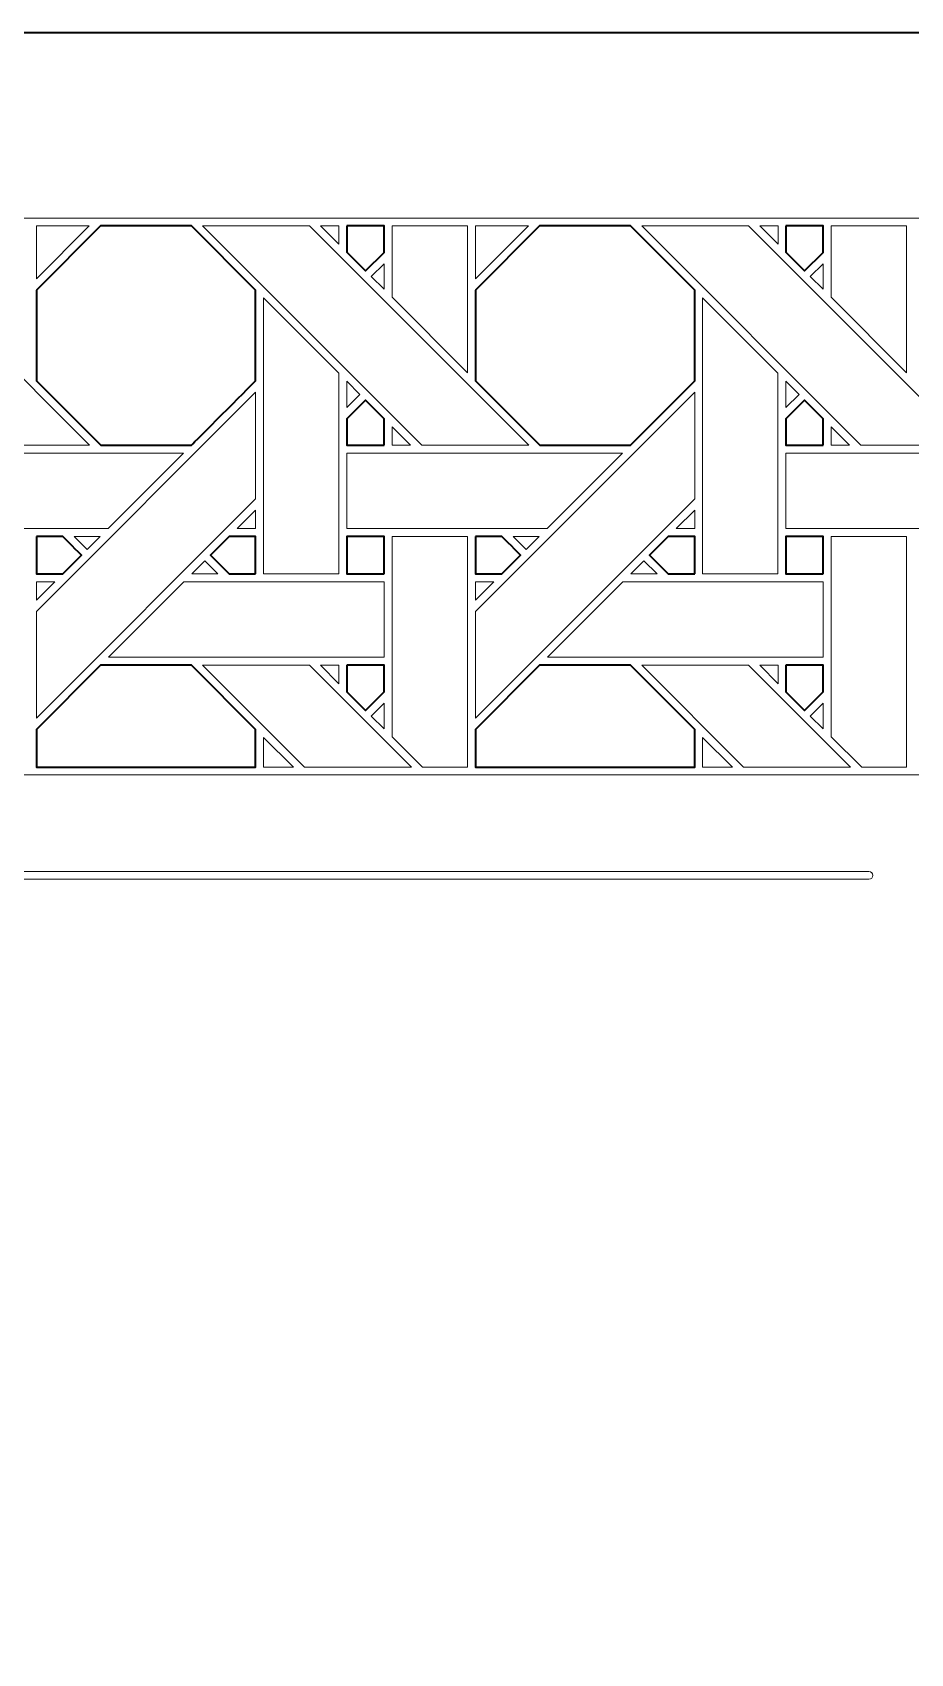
# Model space of a CAD drawing. Header units: inches. Extents: x 5.4 to 19.4, y 5.6 to 22.8.
# Drawn here: x 14.035 to 15.932, y 9.095 to 12.595 of the extents above; entities that cross this region are included whole.
import ezdxf

# ---------------------------------------------------------------- set-up
doc = ezdxf.new("R2010")
doc.units = ezdxf.units.IN
doc.header["$MEASUREMENT"] = 0
doc.layers.add('Design', color=7, linetype='Continuous', lineweight=0)

msp = doc.modelspace()

# ---------------------------------------------------------------- linework, layer by layer
at = {"layer": 'Design', "color": 1, "lineweight": 35, "true_color": 0xff0000}
for points, knots in [([(5.3829, 12.5948), (5.3829, 12.5948), (5.3829, 5.5948), (5.3829, 5.5948), (5.3829, 5.5948), (19.3829, 5.5948), (19.3829, 5.5948), (19.3829, 5.5948), (19.3829, 12.5948), (19.3829, 12.5948), (19.3829, 12.5948), (5.3829, 12.5948), (5.3829, 12.5948)], [0, 0, 0, 0, 1, 1, 1, 2, 2, 2, 3, 3, 3, 4, 4, 4, 4]), ([(14.0435, 12.0386), (14.0435, 12.0386), (14.1822, 12.1773), (14.1822, 12.1773), (14.1822, 12.1773), (14.3784, 12.1773), (14.3784, 12.1773), (14.3784, 12.1773), (14.5172, 12.0386), (14.5172, 12.0386), (14.5172, 12.0386), (14.5172, 11.8424), (14.5172, 11.8424), (14.4994, 11.8244), (14.3874, 11.7127), (14.3784, 11.7037), (14.3784, 11.7037), (14.1827, 11.7037), (14.1827, 11.7037), (14.1827, 11.7037), (14.0435, 11.8429), (14.0435, 11.8429), (14.0435, 11.8429), (14.0435, 12.0386), (14.0435, 12.0386)], [0, 0, 0, 0, 1, 1, 1, 2, 2, 2, 3, 3, 3, 4, 4, 4, 5, 5, 5, 6, 6, 6, 7, 7, 7, 8, 8, 8, 8]), ([(14.7144, 12.1773), (14.7144, 12.1773), (14.7946, 12.1773), (14.7946, 12.1773), (14.7946, 12.1773), (14.7946, 12.1197), (14.7946, 12.1197), (14.7946, 12.1197), (14.7547, 12.0798), (14.7547, 12.0798), (14.7547, 12.0798), (14.7144, 12.1201), (14.7144, 12.1201), (14.7144, 12.1201), (14.7144, 12.1773), (14.7144, 12.1773)], [0, 0, 0, 0, 1, 1, 1, 2, 2, 2, 3, 3, 3, 4, 4, 4, 5, 5, 5, 5]), ([(14.9922, 12.0386), (14.9922, 12.0386), (15.1309, 12.1773), (15.1309, 12.1773), (15.1309, 12.1773), (15.3271, 12.1773), (15.3271, 12.1773), (15.3271, 12.1773), (15.4659, 12.0386), (15.4659, 12.0386), (15.4659, 12.0386), (15.4659, 11.8424), (15.4659, 11.8424), (15.4481, 11.8244), (15.3362, 11.7127), (15.3272, 11.7037), (15.3272, 11.7037), (15.1315, 11.7037), (15.1315, 11.7037), (15.1315, 11.7037), (14.9922, 11.8429), (14.9922, 11.8429), (14.9922, 11.8429), (14.9922, 12.0386), (14.9922, 12.0386)], [0, 0, 0, 0, 1, 1, 1, 2, 2, 2, 3, 3, 3, 4, 4, 4, 5, 5, 5, 6, 6, 6, 7, 7, 7, 8, 8, 8, 8]), ([(15.6631, 12.1773), (15.6631, 12.1773), (15.7434, 12.1773), (15.7434, 12.1773), (15.7434, 12.1773), (15.7434, 12.1197), (15.7434, 12.1197), (15.7434, 12.1197), (15.7034, 12.0798), (15.7034, 12.0798), (15.7034, 12.0798), (15.6631, 12.1201), (15.6631, 12.1201), (15.6631, 12.1201), (15.6631, 12.1773), (15.6631, 12.1773)], [0, 0, 0, 0, 1, 1, 1, 2, 2, 2, 3, 3, 3, 4, 4, 4, 5, 5, 5, 5]), ([(14.795, 11.7034), (14.795, 11.7034), (14.7144, 11.7034), (14.7144, 11.7034), (14.7144, 11.7034), (14.7144, 11.7607), (14.7144, 11.7607), (14.7144, 11.7607), (14.7547, 11.801), (14.7547, 11.801), (14.7547, 11.801), (14.795, 11.7607), (14.795, 11.7607), (14.795, 11.7607), (14.795, 11.7034), (14.795, 11.7034)], [0, 0, 0, 0, 1, 1, 1, 2, 2, 2, 3, 3, 3, 4, 4, 4, 5, 5, 5, 5]), ([(15.7438, 11.7034), (15.7438, 11.7034), (15.6631, 11.7034), (15.6631, 11.7034), (15.6631, 11.7034), (15.6631, 11.7607), (15.6631, 11.7607), (15.6631, 11.7607), (15.7034, 11.801), (15.7034, 11.801), (15.7034, 11.801), (15.7438, 11.7607), (15.7438, 11.7607), (15.7438, 11.7607), (15.7438, 11.7034), (15.7438, 11.7034)], [0, 0, 0, 0, 1, 1, 1, 2, 2, 2, 3, 3, 3, 4, 4, 4, 5, 5, 5, 5]), ([(14.0435, 11.5064), (14.0435, 11.5064), (14.1006, 11.5064), (14.1006, 11.5064), (14.1057, 11.5013), (14.1365, 11.4705), (14.1409, 11.4661), (14.1409, 11.4661), (14.1005, 11.4257), (14.1005, 11.4257), (14.1005, 11.4257), (14.0435, 11.4257), (14.0435, 11.4257), (14.0435, 11.4257), (14.0435, 11.5064), (14.0435, 11.5064)], [0, 0, 0, 0, 1, 1, 1, 2, 2, 2, 3, 3, 3, 4, 4, 4, 5, 5, 5, 5]), ([(14.5172, 11.4256), (14.5172, 11.4256), (14.4601, 11.4256), (14.4601, 11.4256), (14.4601, 11.4256), (14.4197, 11.466), (14.4197, 11.466), (14.4197, 11.466), (14.4601, 11.5064), (14.4601, 11.5064), (14.4601, 11.5064), (14.5172, 11.5064), (14.5172, 11.5064), (14.5172, 11.5064), (14.5172, 11.4256), (14.5172, 11.4256)], [0, 0, 0, 0, 1, 1, 1, 2, 2, 2, 3, 3, 3, 4, 4, 4, 5, 5, 5, 5]), ([(14.7946, 11.4256), (14.7946, 11.4256), (14.7144, 11.4256), (14.7144, 11.4256), (14.7144, 11.4256), (14.7144, 11.5064), (14.7144, 11.5064), (14.7144, 11.5064), (14.7946, 11.5064), (14.7946, 11.5064), (14.7946, 11.5064), (14.7946, 11.4256), (14.7946, 11.4256)], [0, 0, 0, 0, 1, 1, 1, 2, 2, 2, 3, 3, 3, 4, 4, 4, 4]), ([(14.9922, 11.5064), (14.9922, 11.5064), (15.0493, 11.5064), (15.0493, 11.5064), (15.0544, 11.5013), (15.0852, 11.4705), (15.0896, 11.4661), (15.0896, 11.4661), (15.0492, 11.4257), (15.0492, 11.4257), (15.0492, 11.4257), (14.9922, 11.4257), (14.9922, 11.4257), (14.9922, 11.4257), (14.9922, 11.5064), (14.9922, 11.5064)], [0, 0, 0, 0, 1, 1, 1, 2, 2, 2, 3, 3, 3, 4, 4, 4, 5, 5, 5, 5]), ([(15.4659, 11.4256), (15.4659, 11.4256), (15.4088, 11.4256), (15.4088, 11.4256), (15.4088, 11.4256), (15.3684, 11.466), (15.3684, 11.466), (15.3684, 11.466), (15.4089, 11.5064), (15.4089, 11.5064), (15.4089, 11.5064), (15.4659, 11.5064), (15.4659, 11.5064), (15.4659, 11.5064), (15.4659, 11.4256), (15.4659, 11.4256)], [0, 0, 0, 0, 1, 1, 1, 2, 2, 2, 3, 3, 3, 4, 4, 4, 5, 5, 5, 5]), ([(15.7434, 11.4256), (15.7434, 11.4256), (15.6631, 11.4256), (15.6631, 11.4256), (15.6631, 11.4256), (15.6631, 11.5064), (15.6631, 11.5064), (15.6631, 11.5064), (15.7434, 11.5064), (15.7434, 11.5064), (15.7434, 11.5064), (15.7434, 11.4256), (15.7434, 11.4256)], [0, 0, 0, 0, 1, 1, 1, 2, 2, 2, 3, 3, 3, 4, 4, 4, 4]), ([(14.1822, 11.2285), (14.1822, 11.2285), (14.3784, 11.2285), (14.3784, 11.2285), (14.3784, 11.2285), (14.5172, 11.0898), (14.5172, 11.0898), (14.5172, 11.0898), (14.5172, 11.0084), (14.5172, 11.0084), (14.5172, 11.0084), (14.0435, 11.0084), (14.0435, 11.0084), (14.0435, 11.0084), (14.0435, 11.0898), (14.0435, 11.0898), (14.0435, 11.0898), (14.1822, 11.2285), (14.1822, 11.2285)], [0, 0, 0, 0, 1, 1, 1, 2, 2, 2, 3, 3, 3, 4, 4, 4, 5, 5, 5, 6, 6, 6, 6]), ([(14.7144, 11.2286), (14.7144, 11.2286), (14.7946, 11.2286), (14.7946, 11.2286), (14.7946, 11.2286), (14.7946, 11.171), (14.7946, 11.171), (14.7946, 11.171), (14.7547, 11.131), (14.7547, 11.131), (14.7547, 11.131), (14.7144, 11.1714), (14.7144, 11.1714), (14.7144, 11.1714), (14.7144, 11.2286), (14.7144, 11.2286)], [0, 0, 0, 0, 1, 1, 1, 2, 2, 2, 3, 3, 3, 4, 4, 4, 5, 5, 5, 5]), ([(15.1309, 11.2285), (15.1309, 11.2285), (15.3271, 11.2285), (15.3271, 11.2285), (15.3271, 11.2285), (15.4659, 11.0898), (15.4659, 11.0898), (15.4659, 11.0898), (15.4659, 11.0084), (15.4659, 11.0084), (15.4659, 11.0084), (14.9922, 11.0084), (14.9922, 11.0084), (14.9922, 11.0084), (14.9922, 11.0898), (14.9922, 11.0898), (14.9922, 11.0898), (15.1309, 11.2285), (15.1309, 11.2285)], [0, 0, 0, 0, 1, 1, 1, 2, 2, 2, 3, 3, 3, 4, 4, 4, 5, 5, 5, 6, 6, 6, 6]), ([(15.6631, 11.2286), (15.6631, 11.2286), (15.7434, 11.2286), (15.7434, 11.2286), (15.7434, 11.2286), (15.7434, 11.171), (15.7434, 11.171), (15.7434, 11.171), (15.7034, 11.131), (15.7034, 11.131), (15.7034, 11.131), (15.6631, 11.1714), (15.6631, 11.1714), (15.6631, 11.1714), (15.6631, 11.2286), (15.6631, 11.2286)], [0, 0, 0, 0, 1, 1, 1, 2, 2, 2, 3, 3, 3, 4, 4, 4, 5, 5, 5, 5])]:
    msp.add_open_spline(points, degree=3, knots=knots, dxfattribs=at)
at = {"layer": 'Design'}
for points, knots in [([(5.8048, 12.1938), (5.8048, 12.1938), (5.8048, 5.9957), (5.8048, 5.9957), (5.8048, 5.9957), (18.9609, 5.9957), (18.9609, 5.9957), (18.9609, 5.9957), (18.9609, 12.1938), (18.9609, 12.1938), (18.9609, 12.1938), (5.8048, 12.1938), (5.8048, 12.1938)], [0, 0, 0, 0, 1, 1, 1, 2, 2, 2, 3, 3, 3, 4, 4, 4, 4]), ([(13.6849, 12.1773), (13.6849, 12.1773), (14.1585, 11.7036), (14.1585, 11.7036), (14.1585, 11.7036), (13.9275, 11.7036), (13.9275, 11.7036), (13.9275, 11.7036), (13.4539, 12.1773), (13.4539, 12.1773), (13.4539, 12.1773), (13.6849, 12.1773), (13.6849, 12.1773)], [0, 0, 0, 0, 1, 1, 1, 2, 2, 2, 3, 3, 3, 4, 4, 4, 4]), ([(14.0435, 12.1773), (14.0435, 12.1773), (14.1579, 12.1773), (14.1579, 12.1773), (14.1579, 12.1773), (14.0435, 12.0629), (14.0435, 12.0629), (14.0435, 12.0629), (14.0435, 12.1773), (14.0435, 12.1773)], [0, 0, 0, 0, 1, 1, 1, 2, 2, 2, 3, 3, 3, 3]), ([(14.3784, 12.1773), (14.3784, 12.1773), (14.5172, 12.0386), (14.5172, 12.0386), (14.5172, 12.0386), (14.5172, 11.8424), (14.5172, 11.8424), (14.499, 11.8241), (14.3872, 11.7124), (14.3784, 11.7037), (14.3784, 11.7037), (14.1827, 11.7037), (14.1827, 11.7037), (14.1827, 11.7037), (14.0435, 11.8429), (14.0435, 11.8429), (14.0435, 11.8429), (14.0435, 12.0386), (14.0435, 12.0386), (14.0435, 12.0386), (14.1822, 12.1773), (14.1822, 12.1773), (14.1822, 12.1773), (14.3784, 12.1773), (14.3784, 12.1773)], [0, 0, 0, 0, 1, 1, 1, 2, 2, 2, 3, 3, 3, 4, 4, 4, 5, 5, 5, 6, 6, 6, 7, 7, 7, 8, 8, 8, 8]), ([(14.6336, 12.1773), (14.6336, 12.1773), (15.1072, 11.7036), (15.1072, 11.7036), (15.1072, 11.7036), (14.8762, 11.7036), (14.8762, 11.7036), (14.8762, 11.7036), (14.4026, 12.1773), (14.4026, 12.1773), (14.4026, 12.1773), (14.6336, 12.1773), (14.6336, 12.1773)], [0, 0, 0, 0, 1, 1, 1, 2, 2, 2, 3, 3, 3, 4, 4, 4, 4]), ([(14.6972, 12.1773), (14.6972, 12.1773), (14.6972, 12.1374), (14.6972, 12.1374), (14.6972, 12.1374), (14.6577, 12.1773), (14.6577, 12.1773), (14.6577, 12.1773), (14.6972, 12.1773), (14.6972, 12.1773)], [0, 0, 0, 0, 1, 1, 1, 2, 2, 2, 3, 3, 3, 3]), ([(14.7144, 12.1773), (14.7144, 12.1773), (14.7946, 12.1773), (14.7946, 12.1773), (14.7946, 12.1773), (14.7946, 12.1197), (14.7946, 12.1197), (14.7946, 12.1197), (14.7547, 12.0798), (14.7547, 12.0798), (14.7547, 12.0798), (14.7144, 12.1201), (14.7144, 12.1201), (14.7144, 12.1201), (14.7144, 12.1773), (14.7144, 12.1773)], [0, 0, 0, 0, 1, 1, 1, 2, 2, 2, 3, 3, 3, 4, 4, 4, 5, 5, 5, 5]), ([(14.8122, 12.1773), (14.8122, 12.1773), (14.9751, 12.1773), (14.9751, 12.1773), (14.9751, 12.1773), (14.9751, 11.86), (14.9751, 11.86), (14.9751, 11.86), (14.8122, 12.0229), (14.8122, 12.0229), (14.8122, 12.0229), (14.8122, 12.1773), (14.8122, 12.1773)], [0, 0, 0, 0, 1, 1, 1, 2, 2, 2, 3, 3, 3, 4, 4, 4, 4]), ([(14.9922, 12.1773), (14.9922, 12.1773), (15.1066, 12.1773), (15.1066, 12.1773), (15.1066, 12.1773), (14.9922, 12.0629), (14.9922, 12.0629), (14.9922, 12.0629), (14.9922, 12.1773), (14.9922, 12.1773)], [0, 0, 0, 0, 1, 1, 1, 2, 2, 2, 3, 3, 3, 3]), ([(15.3271, 12.1773), (15.3271, 12.1773), (15.4659, 12.0386), (15.4659, 12.0386), (15.4659, 12.0386), (15.4659, 11.8424), (15.4659, 11.8424), (15.4478, 11.8241), (15.3359, 11.7124), (15.3272, 11.7037), (15.3272, 11.7037), (15.1315, 11.7037), (15.1315, 11.7037), (15.1315, 11.7037), (14.9922, 11.8429), (14.9922, 11.8429), (14.9922, 11.8429), (14.9922, 12.0386), (14.9922, 12.0386), (14.9922, 12.0386), (15.1309, 12.1773), (15.1309, 12.1773), (15.1309, 12.1773), (15.3271, 12.1773), (15.3271, 12.1773)], [0, 0, 0, 0, 1, 1, 1, 2, 2, 2, 3, 3, 3, 4, 4, 4, 5, 5, 5, 6, 6, 6, 7, 7, 7, 8, 8, 8, 8]), ([(15.5823, 12.1773), (15.5823, 12.1773), (16.056, 11.7036), (16.056, 11.7036), (16.056, 11.7036), (15.8249, 11.7036), (15.8249, 11.7036), (15.8249, 11.7036), (15.3514, 12.1773), (15.3514, 12.1773), (15.3514, 12.1773), (15.5823, 12.1773), (15.5823, 12.1773)], [0, 0, 0, 0, 1, 1, 1, 2, 2, 2, 3, 3, 3, 4, 4, 4, 4]), ([(15.6459, 12.1773), (15.6459, 12.1773), (15.6459, 12.1374), (15.6459, 12.1374), (15.6459, 12.1374), (15.6064, 12.1773), (15.6064, 12.1773), (15.6064, 12.1773), (15.6459, 12.1773), (15.6459, 12.1773)], [0, 0, 0, 0, 1, 1, 1, 2, 2, 2, 3, 3, 3, 3]), ([(15.6631, 12.1773), (15.6631, 12.1773), (15.7434, 12.1773), (15.7434, 12.1773), (15.7434, 12.1773), (15.7434, 12.1197), (15.7434, 12.1197), (15.7434, 12.1197), (15.7034, 12.0798), (15.7034, 12.0798), (15.7034, 12.0798), (15.6631, 12.1201), (15.6631, 12.1201), (15.6631, 12.1201), (15.6631, 12.1773), (15.6631, 12.1773)], [0, 0, 0, 0, 1, 1, 1, 2, 2, 2, 3, 3, 3, 4, 4, 4, 5, 5, 5, 5]), ([(15.7609, 12.1773), (15.7609, 12.1773), (15.9238, 12.1773), (15.9238, 12.1773), (15.9238, 12.1773), (15.9238, 11.86), (15.9238, 11.86), (15.9238, 11.86), (15.7609, 12.0229), (15.7609, 12.0229), (15.7609, 12.0229), (15.7609, 12.1773), (15.7609, 12.1773)], [0, 0, 0, 0, 1, 1, 1, 2, 2, 2, 3, 3, 3, 4, 4, 4, 4]), ([(14.7946, 12.0954), (14.7946, 12.0954), (14.7946, 12.0403), (14.7946, 12.0403), (14.7946, 12.0403), (14.7669, 12.0676), (14.7669, 12.0676), (14.7669, 12.0676), (14.7946, 12.0954), (14.7946, 12.0954)], [0, 0, 0, 0, 1, 1, 1, 2, 2, 2, 3, 3, 3, 3]), ([(15.7434, 12.0954), (15.7434, 12.0954), (15.7434, 12.0403), (15.7434, 12.0403), (15.7434, 12.0403), (15.7156, 12.0676), (15.7156, 12.0676), (15.7156, 12.0676), (15.7434, 12.0954), (15.7434, 12.0954)], [0, 0, 0, 0, 1, 1, 1, 2, 2, 2, 3, 3, 3, 3]), ([(14.5343, 11.4256), (14.5343, 11.4256), (14.5343, 12.0215), (14.5343, 12.0215), (14.5343, 12.0215), (14.6971, 11.8593), (14.6971, 11.8593), (14.6971, 11.8593), (14.6971, 11.4256), (14.6971, 11.4256), (14.6971, 11.4256), (14.5343, 11.4256), (14.5343, 11.4256)], [0, 0, 0, 0, 1, 1, 1, 2, 2, 2, 3, 3, 3, 4, 4, 4, 4]), ([(15.483, 11.4256), (15.483, 11.4256), (15.483, 12.0215), (15.483, 12.0215), (15.483, 12.0215), (15.6458, 11.8593), (15.6458, 11.8593), (15.6458, 11.8593), (15.6458, 11.4256), (15.6458, 11.4256), (15.6458, 11.4256), (15.483, 11.4256), (15.483, 11.4256)], [0, 0, 0, 0, 1, 1, 1, 2, 2, 2, 3, 3, 3, 4, 4, 4, 4]), ([(14.7144, 11.7851), (14.7144, 11.7851), (14.7144, 11.8418), (14.7144, 11.8418), (14.7144, 11.8418), (14.7426, 11.8132), (14.7426, 11.8132), (14.7426, 11.8132), (14.7144, 11.7851), (14.7144, 11.7851)], [0, 0, 0, 0, 1, 1, 1, 2, 2, 2, 3, 3, 3, 3]), ([(15.6631, 11.7851), (15.6631, 11.7851), (15.6631, 11.8418), (15.6631, 11.8418), (15.6631, 11.8418), (15.6913, 11.8132), (15.6913, 11.8132), (15.6913, 11.8132), (15.6631, 11.7851), (15.6631, 11.7851)], [0, 0, 0, 0, 1, 1, 1, 2, 2, 2, 3, 3, 3, 3]), ([(14.5172, 11.5879), (14.5172, 11.5879), (14.0435, 11.1142), (14.0435, 11.1142), (14.0435, 11.1142), (14.0435, 11.3443), (14.0435, 11.3443), (14.0435, 11.3443), (14.5172, 11.8179), (14.5172, 11.8179), (14.5172, 11.8179), (14.5172, 11.5879), (14.5172, 11.5879)], [0, 0, 0, 0, 1, 1, 1, 2, 2, 2, 3, 3, 3, 4, 4, 4, 4]), ([(14.7547, 11.801), (14.7547, 11.801), (14.795, 11.7607), (14.795, 11.7607), (14.795, 11.7607), (14.795, 11.7034), (14.795, 11.7034), (14.795, 11.7034), (14.7144, 11.7034), (14.7144, 11.7034), (14.7144, 11.7034), (14.7144, 11.7607), (14.7144, 11.7607), (14.7144, 11.7607), (14.7547, 11.801), (14.7547, 11.801)], [0, 0, 0, 0, 1, 1, 1, 2, 2, 2, 3, 3, 3, 4, 4, 4, 5, 5, 5, 5]), ([(15.4659, 11.5878), (15.4659, 11.5878), (14.9922, 11.1142), (14.9922, 11.1142), (14.9922, 11.1142), (14.9922, 11.3443), (14.9922, 11.3443), (14.9922, 11.3443), (15.4659, 11.8179), (15.4659, 11.8179), (15.4659, 11.8179), (15.4659, 11.5878), (15.4659, 11.5878)], [0, 0, 0, 0, 1, 1, 1, 2, 2, 2, 3, 3, 3, 4, 4, 4, 4]), ([(15.7034, 11.801), (15.7034, 11.801), (15.7438, 11.7607), (15.7438, 11.7607), (15.7438, 11.7607), (15.7438, 11.7034), (15.7438, 11.7034), (15.7438, 11.7034), (15.6631, 11.7034), (15.6631, 11.7034), (15.6631, 11.7034), (15.6631, 11.7607), (15.6631, 11.7607), (15.6631, 11.7607), (15.7034, 11.801), (15.7034, 11.801)], [0, 0, 0, 0, 1, 1, 1, 2, 2, 2, 3, 3, 3, 4, 4, 4, 5, 5, 5, 5]), ([(14.8123, 11.7036), (14.8123, 11.7036), (14.8123, 11.7434), (14.8123, 11.7434), (14.8123, 11.7434), (14.852, 11.7036), (14.852, 11.7036), (14.852, 11.7036), (14.8123, 11.7036), (14.8123, 11.7036)], [0, 0, 0, 0, 1, 1, 1, 2, 2, 2, 3, 3, 3, 3]), ([(15.761, 11.7036), (15.761, 11.7036), (15.761, 11.7434), (15.761, 11.7434), (15.761, 11.7434), (15.8007, 11.7036), (15.8007, 11.7036), (15.8007, 11.7036), (15.761, 11.7036), (15.761, 11.7036)], [0, 0, 0, 0, 1, 1, 1, 2, 2, 2, 3, 3, 3, 3]), ([(14.3613, 11.6864), (14.3613, 11.6864), (14.1986, 11.5237), (14.1986, 11.5237), (14.1986, 11.5237), (13.7656, 11.5237), (13.7656, 11.5237), (13.7656, 11.5237), (13.7656, 11.6864), (13.7656, 11.6864), (13.7656, 11.6864), (14.3613, 11.6864), (14.3613, 11.6864)], [0, 0, 0, 0, 1, 1, 1, 2, 2, 2, 3, 3, 3, 4, 4, 4, 4]), ([(15.3101, 11.6864), (15.3101, 11.6864), (15.1473, 11.5237), (15.1473, 11.5237), (15.1473, 11.5237), (14.7144, 11.5237), (14.7144, 11.5237), (14.7144, 11.5237), (14.7144, 11.6864), (14.7144, 11.6864), (14.7144, 11.6864), (15.3101, 11.6864), (15.3101, 11.6864)], [0, 0, 0, 0, 1, 1, 1, 2, 2, 2, 3, 3, 3, 4, 4, 4, 4]), ([(16.2588, 11.6864), (16.2588, 11.6864), (16.0961, 11.5237), (16.0961, 11.5237), (16.0961, 11.5237), (15.6631, 11.5237), (15.6631, 11.5237), (15.6631, 11.5237), (15.6631, 11.6864), (15.6631, 11.6864), (15.6631, 11.6864), (16.2588, 11.6864), (16.2588, 11.6864)], [0, 0, 0, 0, 1, 1, 1, 2, 2, 2, 3, 3, 3, 4, 4, 4, 4]), ([(14.4774, 11.5237), (14.4774, 11.5237), (14.5172, 11.5635), (14.5172, 11.5635), (14.5172, 11.5635), (14.5172, 11.5237), (14.5172, 11.5237), (14.5172, 11.5237), (14.4774, 11.5237), (14.4774, 11.5237)], [0, 0, 0, 0, 1, 1, 1, 2, 2, 2, 3, 3, 3, 3]), ([(15.4261, 11.5237), (15.4261, 11.5237), (15.4659, 11.5635), (15.4659, 11.5635), (15.4659, 11.5635), (15.4659, 11.5237), (15.4659, 11.5237), (15.4659, 11.5237), (15.4261, 11.5237), (15.4261, 11.5237)], [0, 0, 0, 0, 1, 1, 1, 2, 2, 2, 3, 3, 3, 3]), ([(14.1409, 11.4661), (14.1409, 11.4661), (14.1005, 11.4257), (14.1005, 11.4257), (14.1005, 11.4257), (14.0435, 11.4257), (14.0435, 11.4257), (14.0435, 11.4257), (14.0435, 11.5064), (14.0435, 11.5064), (14.0435, 11.5064), (14.1006, 11.5064), (14.1006, 11.5064), (14.1059, 11.5011), (14.1367, 11.4703), (14.1409, 11.4661)], [0, 0, 0, 0, 1, 1, 1, 2, 2, 2, 3, 3, 3, 4, 4, 4, 5, 5, 5, 5]), ([(14.1249, 11.5064), (14.1249, 11.5064), (14.1814, 11.5064), (14.1814, 11.5064), (14.1814, 11.5064), (14.1531, 11.4782), (14.1531, 11.4782), (14.1531, 11.4782), (14.1249, 11.5064), (14.1249, 11.5064)], [0, 0, 0, 0, 1, 1, 1, 2, 2, 2, 3, 3, 3, 3]), ([(14.5172, 11.4256), (14.5172, 11.4256), (14.4601, 11.4256), (14.4601, 11.4256), (14.4601, 11.4256), (14.4197, 11.466), (14.4197, 11.466), (14.4197, 11.466), (14.4601, 11.5064), (14.4601, 11.5064), (14.4601, 11.5064), (14.5172, 11.5064), (14.5172, 11.5064), (14.5172, 11.5064), (14.5172, 11.4256), (14.5172, 11.4256)], [0, 0, 0, 0, 1, 1, 1, 2, 2, 2, 3, 3, 3, 4, 4, 4, 5, 5, 5, 5]), ([(14.7144, 11.4256), (14.7144, 11.4256), (14.7144, 11.5064), (14.7144, 11.5064), (14.7144, 11.5064), (14.7946, 11.5064), (14.7946, 11.5064), (14.7946, 11.5064), (14.7946, 11.4256), (14.7946, 11.4256), (14.7946, 11.4256), (14.7144, 11.4256), (14.7144, 11.4256)], [0, 0, 0, 0, 1, 1, 1, 2, 2, 2, 3, 3, 3, 4, 4, 4, 4]), ([(14.8122, 11.0742), (14.8122, 11.0742), (14.8122, 11.5064), (14.8122, 11.5064), (14.8122, 11.5064), (14.9751, 11.5064), (14.9751, 11.5064), (14.9751, 11.5064), (14.9751, 11.0084), (14.9751, 11.0084), (14.9751, 11.0084), (14.878, 11.0084), (14.878, 11.0084), (14.878, 11.0084), (14.8122, 11.0742), (14.8122, 11.0742)], [0, 0, 0, 0, 1, 1, 1, 2, 2, 2, 3, 3, 3, 4, 4, 4, 5, 5, 5, 5]), ([(15.0896, 11.4661), (15.0896, 11.4661), (15.0492, 11.4257), (15.0492, 11.4257), (15.0492, 11.4257), (14.9922, 11.4257), (14.9922, 11.4257), (14.9922, 11.4257), (14.9922, 11.5064), (14.9922, 11.5064), (14.9922, 11.5064), (15.0493, 11.5064), (15.0493, 11.5064), (15.0545, 11.5012), (15.0853, 11.4704), (15.0896, 11.4661)], [0, 0, 0, 0, 1, 1, 1, 2, 2, 2, 3, 3, 3, 4, 4, 4, 5, 5, 5, 5]), ([(15.0736, 11.5064), (15.0736, 11.5064), (15.1301, 11.5064), (15.1301, 11.5064), (15.1301, 11.5064), (15.1018, 11.4782), (15.1018, 11.4782), (15.1018, 11.4782), (15.0736, 11.5064), (15.0736, 11.5064)], [0, 0, 0, 0, 1, 1, 1, 2, 2, 2, 3, 3, 3, 3]), ([(15.4659, 11.4256), (15.4659, 11.4256), (15.4088, 11.4256), (15.4088, 11.4256), (15.4088, 11.4256), (15.3684, 11.466), (15.3684, 11.466), (15.3684, 11.466), (15.4089, 11.5064), (15.4089, 11.5064), (15.4089, 11.5064), (15.4659, 11.5064), (15.4659, 11.5064), (15.4659, 11.5064), (15.4659, 11.4256), (15.4659, 11.4256)], [0, 0, 0, 0, 1, 1, 1, 2, 2, 2, 3, 3, 3, 4, 4, 4, 5, 5, 5, 5]), ([(15.6631, 11.4256), (15.6631, 11.4256), (15.6631, 11.5064), (15.6631, 11.5064), (15.6631, 11.5064), (15.7434, 11.5064), (15.7434, 11.5064), (15.7434, 11.5064), (15.7434, 11.4256), (15.7434, 11.4256), (15.7434, 11.4256), (15.6631, 11.4256), (15.6631, 11.4256)], [0, 0, 0, 0, 1, 1, 1, 2, 2, 2, 3, 3, 3, 4, 4, 4, 4]), ([(15.7609, 11.0742), (15.7609, 11.0742), (15.7609, 11.5064), (15.7609, 11.5064), (15.7609, 11.5064), (15.9238, 11.5064), (15.9238, 11.5064), (15.9238, 11.5064), (15.9238, 11.0084), (15.9238, 11.0084), (15.9238, 11.0084), (15.8267, 11.0084), (15.8267, 11.0084), (15.8267, 11.0084), (15.7609, 11.0742), (15.7609, 11.0742)], [0, 0, 0, 0, 1, 1, 1, 2, 2, 2, 3, 3, 3, 4, 4, 4, 5, 5, 5, 5]), ([(14.3793, 11.4256), (14.3793, 11.4256), (14.4076, 11.4539), (14.4076, 11.4539), (14.4076, 11.4539), (14.4358, 11.4256), (14.4358, 11.4256), (14.4358, 11.4256), (14.3793, 11.4256), (14.3793, 11.4256)], [0, 0, 0, 0, 1, 1, 1, 2, 2, 2, 3, 3, 3, 3]), ([(15.3281, 11.4256), (15.3281, 11.4256), (15.3563, 11.4539), (15.3563, 11.4539), (15.3563, 11.4539), (15.3845, 11.4256), (15.3845, 11.4256), (15.3845, 11.4256), (15.3281, 11.4256), (15.3281, 11.4256)], [0, 0, 0, 0, 1, 1, 1, 2, 2, 2, 3, 3, 3, 3]), ([(14.0833, 11.4085), (14.0833, 11.4085), (14.0435, 11.3687), (14.0435, 11.3687), (14.0435, 11.3687), (14.0435, 11.4085), (14.0435, 11.4085), (14.0435, 11.4085), (14.0833, 11.4085), (14.0833, 11.4085)], [0, 0, 0, 0, 1, 1, 1, 2, 2, 2, 3, 3, 3, 3]), ([(14.7946, 11.4085), (14.7946, 11.4085), (14.7946, 11.2457), (14.7946, 11.2457), (14.7946, 11.2457), (14.1993, 11.2457), (14.1993, 11.2457), (14.1993, 11.2457), (14.3622, 11.4085), (14.3622, 11.4085), (14.3622, 11.4085), (14.7946, 11.4085), (14.7946, 11.4085)], [0, 0, 0, 0, 1, 1, 1, 2, 2, 2, 3, 3, 3, 4, 4, 4, 4]), ([(15.0321, 11.4085), (15.0321, 11.4085), (14.9922, 11.3687), (14.9922, 11.3687), (14.9922, 11.3687), (14.9922, 11.4085), (14.9922, 11.4085), (14.9922, 11.4085), (15.0321, 11.4085), (15.0321, 11.4085)], [0, 0, 0, 0, 1, 1, 1, 2, 2, 2, 3, 3, 3, 3]), ([(15.7434, 11.4085), (15.7434, 11.4085), (15.7434, 11.2457), (15.7434, 11.2457), (15.7434, 11.2457), (15.1481, 11.2457), (15.1481, 11.2457), (15.1481, 11.2457), (15.3109, 11.4085), (15.3109, 11.4085), (15.3109, 11.4085), (15.7434, 11.4085), (15.7434, 11.4085)], [0, 0, 0, 0, 1, 1, 1, 2, 2, 2, 3, 3, 3, 4, 4, 4, 4]), ([(14.5172, 11.0898), (14.5172, 11.0898), (14.5172, 11.0084), (14.5172, 11.0084), (14.5172, 11.0084), (14.0435, 11.0084), (14.0435, 11.0084), (14.0435, 11.0084), (14.0435, 11.0898), (14.0435, 11.0898), (14.0435, 11.0898), (14.1822, 11.2285), (14.1822, 11.2285), (14.1822, 11.2285), (14.3784, 11.2285), (14.3784, 11.2285), (14.3784, 11.2285), (14.5172, 11.0898), (14.5172, 11.0898)], [0, 0, 0, 0, 1, 1, 1, 2, 2, 2, 3, 3, 3, 4, 4, 4, 5, 5, 5, 6, 6, 6, 6]), ([(14.8537, 11.0084), (14.8537, 11.0084), (14.6228, 11.0084), (14.6228, 11.0084), (14.6228, 11.0084), (14.4026, 11.2285), (14.4026, 11.2285), (14.4026, 11.2285), (14.6336, 11.2285), (14.6336, 11.2285), (14.6336, 11.2285), (14.8537, 11.0084), (14.8537, 11.0084)], [0, 0, 0, 0, 1, 1, 1, 2, 2, 2, 3, 3, 3, 4, 4, 4, 4]), ([(14.6577, 11.2285), (14.6577, 11.2285), (14.6972, 11.2285), (14.6972, 11.2285), (14.6972, 11.2285), (14.6972, 11.1887), (14.6972, 11.1887), (14.6972, 11.1887), (14.6577, 11.2285), (14.6577, 11.2285)], [0, 0, 0, 0, 1, 1, 1, 2, 2, 2, 3, 3, 3, 3]), ([(14.7547, 11.131), (14.7547, 11.131), (14.7144, 11.1714), (14.7144, 11.1714), (14.7144, 11.1714), (14.7144, 11.2286), (14.7144, 11.2286), (14.7144, 11.2286), (14.7946, 11.2286), (14.7946, 11.2286), (14.7946, 11.2286), (14.7946, 11.171), (14.7946, 11.171), (14.7946, 11.171), (14.7547, 11.131), (14.7547, 11.131)], [0, 0, 0, 0, 1, 1, 1, 2, 2, 2, 3, 3, 3, 4, 4, 4, 5, 5, 5, 5]), ([(15.4659, 11.0898), (15.4659, 11.0898), (15.4659, 11.0084), (15.4659, 11.0084), (15.4659, 11.0084), (14.9922, 11.0084), (14.9922, 11.0084), (14.9922, 11.0084), (14.9922, 11.0898), (14.9922, 11.0898), (14.9922, 11.0898), (15.1309, 11.2285), (15.1309, 11.2285), (15.1309, 11.2285), (15.3271, 11.2285), (15.3271, 11.2285), (15.3271, 11.2285), (15.4659, 11.0898), (15.4659, 11.0898)], [0, 0, 0, 0, 1, 1, 1, 2, 2, 2, 3, 3, 3, 4, 4, 4, 5, 5, 5, 6, 6, 6, 6]), ([(15.8025, 11.0084), (15.8025, 11.0084), (15.5715, 11.0084), (15.5715, 11.0084), (15.5715, 11.0084), (15.3514, 11.2285), (15.3514, 11.2285), (15.3514, 11.2285), (15.5823, 11.2285), (15.5823, 11.2285), (15.5823, 11.2285), (15.8025, 11.0084), (15.8025, 11.0084)], [0, 0, 0, 0, 1, 1, 1, 2, 2, 2, 3, 3, 3, 4, 4, 4, 4]), ([(15.6064, 11.2285), (15.6064, 11.2285), (15.6459, 11.2285), (15.6459, 11.2285), (15.6459, 11.2285), (15.6459, 11.1887), (15.6459, 11.1887), (15.6459, 11.1887), (15.6064, 11.2285), (15.6064, 11.2285)], [0, 0, 0, 0, 1, 1, 1, 2, 2, 2, 3, 3, 3, 3]), ([(15.7034, 11.131), (15.7034, 11.131), (15.6631, 11.1714), (15.6631, 11.1714), (15.6631, 11.1714), (15.6631, 11.2286), (15.6631, 11.2286), (15.6631, 11.2286), (15.7434, 11.2286), (15.7434, 11.2286), (15.7434, 11.2286), (15.7434, 11.171), (15.7434, 11.171), (15.7434, 11.171), (15.7034, 11.131), (15.7034, 11.131)], [0, 0, 0, 0, 1, 1, 1, 2, 2, 2, 3, 3, 3, 4, 4, 4, 5, 5, 5, 5]), ([(14.7946, 11.1467), (14.7946, 11.1467), (14.7946, 11.0915), (14.7946, 11.0915), (14.7946, 11.0915), (14.7669, 11.1189), (14.7669, 11.1189), (14.7669, 11.1189), (14.7946, 11.1467), (14.7946, 11.1467)], [0, 0, 0, 0, 1, 1, 1, 2, 2, 2, 3, 3, 3, 3]), ([(15.7434, 11.1467), (15.7434, 11.1467), (15.7434, 11.0915), (15.7434, 11.0915), (15.7434, 11.0915), (15.7156, 11.1189), (15.7156, 11.1189), (15.7156, 11.1189), (15.7434, 11.1467), (15.7434, 11.1467)], [0, 0, 0, 0, 1, 1, 1, 2, 2, 2, 3, 3, 3, 3]), ([(14.5989, 11.0084), (14.5989, 11.0084), (14.5343, 11.0084), (14.5343, 11.0084), (14.5343, 11.0084), (14.5343, 11.0727), (14.5343, 11.0727), (14.5343, 11.0727), (14.5989, 11.0084), (14.5989, 11.0084)], [0, 0, 0, 0, 1, 1, 1, 2, 2, 2, 3, 3, 3, 3]), ([(15.5476, 11.0084), (15.5476, 11.0084), (15.483, 11.0084), (15.483, 11.0084), (15.483, 11.0084), (15.483, 11.0727), (15.483, 11.0727), (15.483, 11.0727), (15.5476, 11.0084), (15.5476, 11.0084)], [0, 0, 0, 0, 1, 1, 1, 2, 2, 2, 3, 3, 3, 3]), ([(6.6905, 7.1978), (6.6905, 7.1978), (6.6905, 10.9917), (6.6905, 10.9917), (6.6905, 10.9917), (18.0752, 10.9917), (18.0752, 10.9917), (18.0752, 10.9917), (18.0752, 7.1978), (18.0752, 7.1978), (18.0752, 7.1978), (6.6905, 7.1978), (6.6905, 7.1978)], [0, 0, 0, 0, 1, 1, 1, 2, 2, 2, 3, 3, 3, 4, 4, 4, 4]), ([(15.8507, 10.7748), (15.8507, 10.7702), (15.847, 10.7664), (15.8424, 10.7664), (15.8424, 10.7664), (8.9233, 10.7664), (8.9233, 10.7664), (8.9187, 10.7664), (8.915, 10.7702), (8.915, 10.7748), (8.915, 10.7794), (8.9187, 10.7831), (8.9233, 10.7831), (8.9233, 10.7831), (15.8424, 10.7831), (15.8424, 10.7831), (15.847, 10.7831), (15.8507, 10.7794), (15.8507, 10.7748)], [0, 0, 0, 0, 1, 1, 1, 2, 2, 2, 3, 3, 3, 4, 4, 4, 5, 5, 5, 6, 6, 6, 6])]:
    msp.add_open_spline(points, degree=3, knots=knots, dxfattribs=at)

doc.saveas('drawing.dxf')
